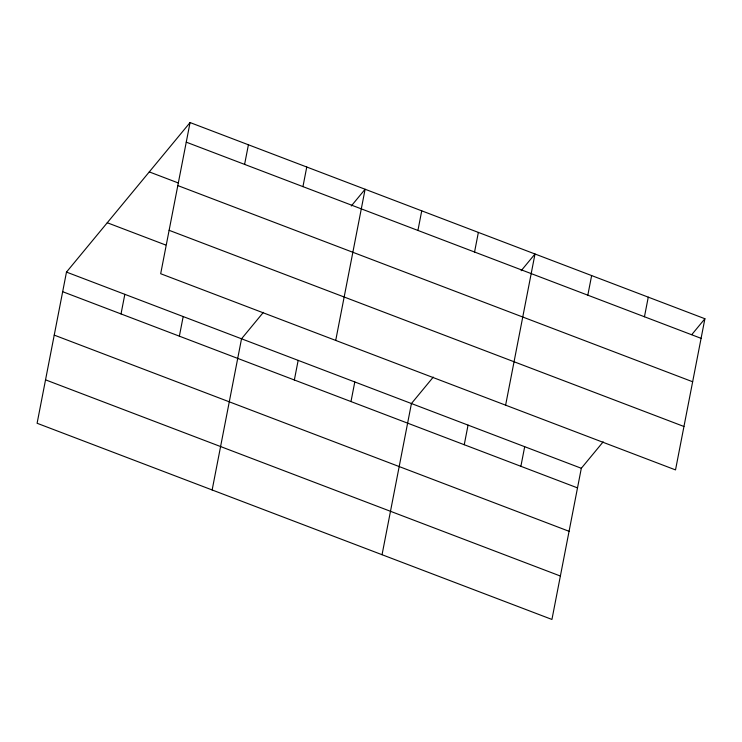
<?xml version="1.0" encoding="UTF-8"?>
<svg xmlns="http://www.w3.org/2000/svg" width="742" height="742" viewBox="0 0 742 742"><rect width="100%" height="100%" fill="white"/><g stroke="black" fill="none" stroke-linecap="round" stroke-linejoin="round"><path stroke-width="1.11" d="M190.063 122.551L160.68 273.724L675.517 469.909L704.9 318.735L190.063 122.551L66.483 272.091L37.1 423.265L551.937 619.449L581.32 468.276L603.172 441.842M121.02 313.931L124.832 294.333M179.369 336.172L183.181 316.565M244.6 164.39L248.412 144.792M212.147 489.961L241.53 338.797L263.373 312.363M302.949 186.632L306.761 167.024M294.351 379.987L298.163 360.38M335.718 340.42L365.11 189.256L351.272 205.998M350.985 401.561L354.797 381.963M417.932 230.447L421.734 210.839M382.047 554.701L411.43 403.537L433.272 377.103M474.555 252.02L478.367 232.413M464.251 444.727L468.054 425.12M505.617 405.16L535.001 253.996L521.162 270.737M520.884 466.301L524.687 446.703M587.822 295.186L591.634 275.579M644.455 316.76L648.267 297.162M691.794 334.605L704.9 318.735M186.251 142.158L701.088 338.343M149.281 171.903L178.451 183.024M177.811 185.574L692.648 381.759M169.12 230.308L683.957 426.492M107.265 222.748L165.614 244.981M66.483 272.091L581.32 468.276M62.671 291.699L577.508 487.884M54.231 335.115L569.077 531.3M45.54 379.848L560.377 576.033"/></g></svg>
